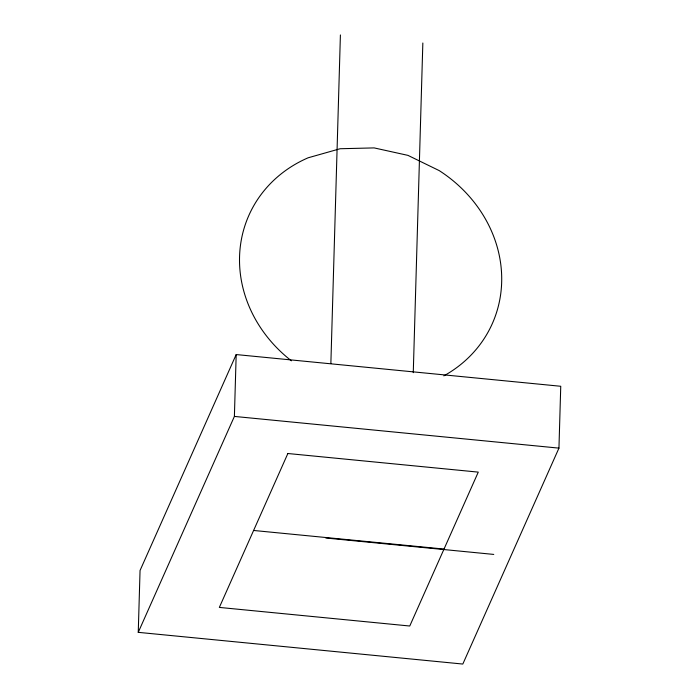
<?xml version="1.0" encoding="UTF-8"?>
<svg xmlns="http://www.w3.org/2000/svg" width="699" height="699" viewBox="0 0 699 699"><rect width="100%" height="100%" fill="white"/><g stroke="black" fill="none" stroke-linecap="round" stroke-linejoin="round"><path stroke-width="1.05" d="M138.253 632.342L140.053 570.48L236.183 354.559L560.747 386.276L558.947 448.129L462.817 664.05L138.253 632.342L234.392 416.421L236.183 354.559M330.863 363.559L340.404 34.95M413.266 372.681L422.843 43.006M234.392 416.421L558.947 448.129M253.606 530.462L444.014 549.064M325.795 538.012L493.765 554.421M443.821 375.87A133.212 119.931 24 0 0 439.199 170.6L407.945 155.37L374.148 147.908L340.107 148.738L308.145 157.791A133.212 119.931 24 0 0 291.422 360.824M287.866 453.511L219.346 607.414L409.754 626.016L478.273 472.122L287.866 453.511"/></g></svg>
